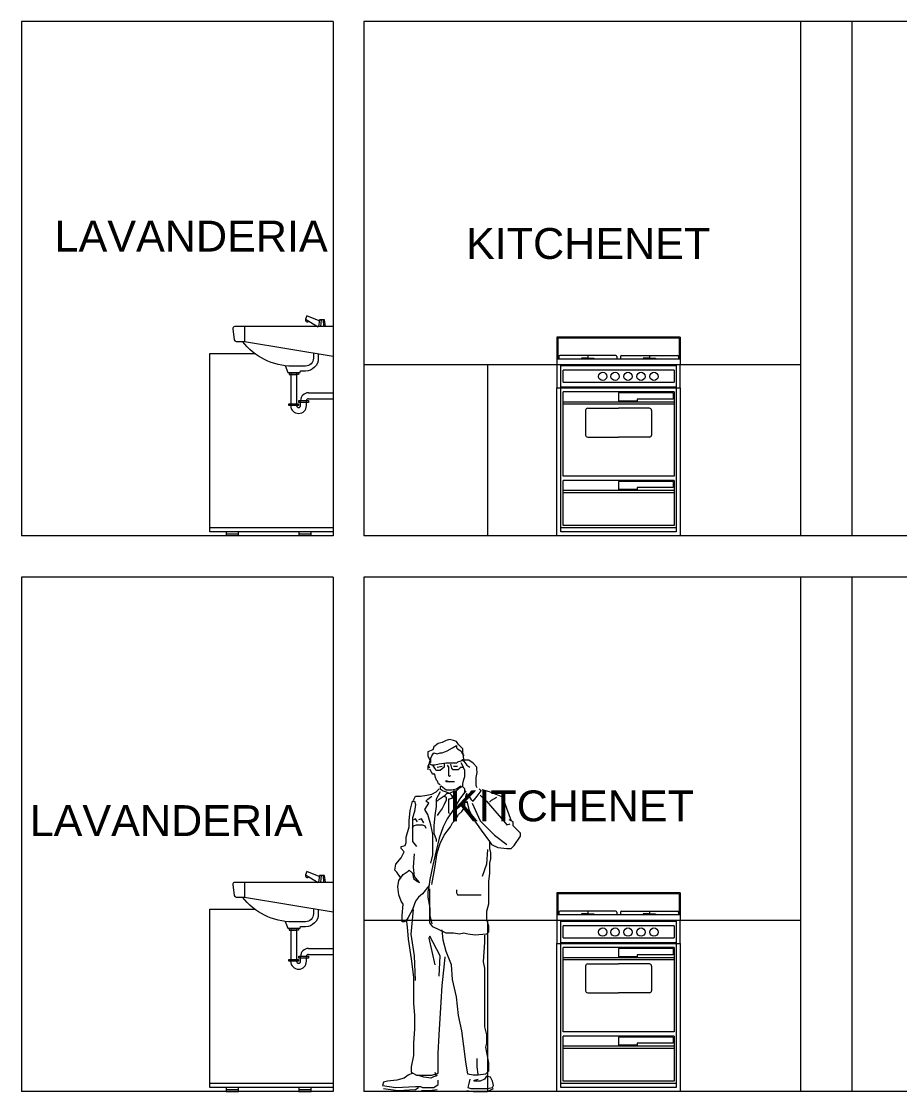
# Model space of a CAD drawing. Header units: metres. Extents: x -2 to 3328848, y -2 to 2725060.
# Drawn here: x 1663759 to 1663801.6, y 1363621.1 to 1363673.1 of the extents above; entities that cross this region are included whole.
import ezdxf

# ---------------------------------------------------------------- set-up
doc = ezdxf.new("R2010")
doc.units = ezdxf.units.M
doc.linetypes.add('0', pattern=[0])
doc.layers.get('0').update_dxf_attribs({"color": 253, "lineweight": 0})
for name, color, linetype, lineweight in [('CORTE123', 253, 'Continuous', 0), ('EFEC', 253, 'Continuous', 0), ('muebles', 253, 'Continuous', 0), ('NOITHAT', 253, 'Continuous', 0)]:
    doc.layers.add(name, color=color, linetype=linetype, lineweight=lineweight)
doc.styles.get("Standard").update_dxf_attribs({"font": 'arial.ttf'})

# ---------------------------------------------------------------- blocks, each defined once
blk = doc.blocks.new('LAVABO1S')
at = {"layer": 'muebles', "linetype": 'Continuous'}
for p, q in [((-0.613, 8.355), (-0.642, 8.007)), ((-0.513, 8.355), (-0.484, 8.01)), ((-4.5, 8.003), (-4.5, 7.253)), ((-2.15, 5.676), (-2.15, 4.003)), ((-1.85, 5.676), (-1.85, 4.003)), ((-1.25, 4.653), (0, 4.653)), ((-1.25, 4.353), (0, 4.353)), ((-1.65, 4.003), (-1.65, 4.253)), ((-1.35, 4.003), (-1.35, 4.253))]:
    blk.add_line(p, q, dxfattribs=at)
for points in [[(-0.711, 8.299), (-1.34, 8.551), (-1.398, 8.391), (-0.755, 8.001)], [(-0.381, 8.012), (-0.438, 8.355), (-0.688, 8.355), (-0.746, 8.005)], [(-2.423, 6.027), (-2.304, 5.676), (-1.679, 5.676), (-1.66, 5.759)], [(-2.234, 5.675), (-2.234, 5.586), (-1.888, 5.586)], [(-1.753, 5.675), (-1.753, 5.586), (-2.099, 5.586)]]:
    blk.add_lwpolyline(points, dxfattribs=at)
for points in [[(0, 8.003), (-4.986, 8.003, 0.453592), (-5.085, 7.889), (-5.012, 7.339, 0.375902), (-4.912, 7.253), (-4.5, 7.253), (0, 6.503)], [(-1, 6.669), (-1, 6.403, -0.414214), (-1.4, 6.003), (-2.052, 6.003, -0.231669), (-4.6, 7.253, 1.552799)], [(-0.75, 6.628), (-0.75, 6.403, -0.414214), (-1.4, 5.753), (-1.661, 5.753, -0.02028)]]:
    blk.add_lwpolyline(points, format="xyb", dxfattribs=at)
for points in [[(-2.25, 4.003), (-2.25, 4.099), (-1.756, 4.099), (-1.756, 4.003)], [(-1.745, 4.158), (-1.745, 4.254), (-1.252, 4.254), (-1.252, 4.158)]]:
    blk.add_lwpolyline(points, close=True, dxfattribs=at)
for centre, radius, start, end in [((-1.305, 8.35), 0.101, 156.5196, 319.2681), ((-1.25, 4.253), 0.4, 90, 180), ((-1.25, 4.253), 0.1, 90, 180), ((-1.75, 4.003), 0.4, 180, 0), ((-1.75, 4.003), 0.1, 180, 0)]:
    blk.add_arc(centre, radius, start, end, dxfattribs=at)
blk = doc.blocks.new('fwerfw')
at = {"linetype": 'ByBlock'}
for p, q in [((346.5807, 374.4739), (345.9807, 374.4739)), ((345.9807, 374.4739), (345.9807, 374.3669)), ((346.5757, 374.4689), (345.9857, 374.4689)), ((345.9857, 374.4689), (345.9857, 374.3669)), ((346.5757, 374.4689), (346.5757, 374.3669)), ((346.5807, 374.4739), (346.5807, 374.3669)), ((345.9807, 374.3669), (345.9807, 374.3399)), ((346.5807, 374.3669), (345.9807, 374.3669)), ((345.9897, 374.3799), (345.9897, 374.3669)), ((346.2667, 374.3849), (345.9947, 374.3849)), ((346.1007, 374.3719), (346.1007, 374.3669)), ((346.1307, 374.3719), (346.1007, 374.3719)), ((346.1307, 374.3849), (346.1307, 374.3669)), ((346.1307, 374.3719), (346.1607, 374.3719)), ((346.1607, 374.3719), (346.1607, 374.3669)), ((346.2717, 374.3799), (346.2717, 374.3669)), ((346.2897, 374.3799), (346.2897, 374.3669)), ((346.2947, 374.3849), (346.5667, 374.3849)), ((346.4307, 374.3719), (346.4007, 374.3719)), ((346.4007, 374.3719), (346.4007, 374.3669)), ((346.4307, 374.3849), (346.4307, 374.3669)), ((346.4307, 374.3719), (346.4607, 374.3719)), ((346.4607, 374.3719), (346.4607, 374.3669)), ((346.5717, 374.3799), (346.5717, 374.3669)), ((346.5807, 374.3669), (346.5807, 374.3399)), ((345.9807, 374.3399), (345.9807, 374.2279)), ((346.5807, 374.3399), (345.9807, 374.3399)), ((346.0007, 373.5279), (346.0007, 374.3399)), ((346.5607, 374.3349), (346.0007, 374.3349)), ((346.0107, 374.2549), (346.0107, 374.3129)), ((346.5507, 374.3129), (346.0107, 374.3129)), ((346.5507, 374.3129), (346.5507, 374.2549)), ((346.5607, 374.3399), (346.5607, 373.5279)), ((346.5807, 374.2279), (346.5807, 374.3399)), ((346.0107, 374.2549), (346.5507, 374.2549)), ((345.9807, 374.2279), (346.5807, 374.2279)), ((345.9807, 373.5079), (345.9807, 374.2279)), ((346.0007, 374.2329), (346.5607, 374.2329)), ((346.5507, 374.2079), (346.0107, 374.2079)), ((346.0107, 373.7979), (346.0107, 374.2079)), ((346.5457, 374.2029), (346.2807, 374.2029)), ((346.2807, 374.2029), (346.2807, 374.1629)), ((346.5457, 374.2029), (346.5457, 374.1729)), ((346.5507, 374.2079), (346.5507, 373.7979)), ((346.5807, 374.2279), (346.5807, 373.5079)), ((346.5507, 374.1579), (346.0107, 374.1579)), ((346.5507, 374.1479), (346.0107, 374.1479)), ((346.3707, 374.1629), (346.2807, 374.1629)), ((346.5457, 374.1729), (346.3707, 374.1729)), ((346.3707, 374.1729), (346.3707, 374.1629)), ((346.1207, 374.1179), (346.1207, 373.9979)), ((346.1307, 374.1279), (346.2807, 374.1279)), ((346.4307, 374.1279), (346.2807, 374.1279)), ((346.4407, 374.1179), (346.4407, 373.9979)), ((346.1307, 373.9879), (346.2807, 373.9879)), ((346.4307, 373.9879), (346.2807, 373.9879)), ((346.5507, 373.7979), (346.0107, 373.7979)), ((346.5507, 373.7779), (346.0107, 373.7779)), ((346.0107, 373.5579), (346.0107, 373.7779)), ((346.5507, 373.7779), (346.5507, 373.5579)), ((346.5507, 373.7279), (346.0107, 373.7279)), ((346.2807, 373.7729), (346.2807, 373.7329)), ((346.5457, 373.7729), (346.2807, 373.7729)), ((346.2807, 373.7729), (346.2807, 373.7329)), ((346.3707, 373.7329), (346.2807, 373.7329)), ((346.3707, 373.7429), (346.3707, 373.7329)), ((346.5457, 373.7429), (346.3707, 373.7429)), ((346.5457, 373.7729), (346.5457, 373.7429)), ((346.5507, 373.7179), (346.0107, 373.7179)), ((346.5607, 373.5479), (346.0007, 373.5479)), ((346.5607, 373.5279), (346.0007, 373.5279)), ((346.5507, 373.5579), (346.0107, 373.5579)), ((346.5807, 373.5079), (345.9807, 373.5079))]:
    blk.add_line(p, q, dxfattribs=at)
for centre in [(346.2037, 374.2829), (346.2637, 374.2829), (346.3267, 374.2829), (346.3897, 374.2829), (346.4527, 374.2829)]:
    blk.add_circle(centre, 0.02, dxfattribs=at)
for centre, radius, start, end in [((345.9947, 374.3799), 0.005, 90, 180), ((346.2667, 374.3799), 0.005, 0, 90), ((346.2947, 374.3799), 0.005, 90, 180), ((346.5667, 374.3799), 0.005, 0, 90), ((346.1307, 374.1179), 0.01, 90, 180), ((346.4307, 374.1179), 0.01, 0, 90), ((346.1307, 373.9979), 0.01, 180, 270), ((346.4307, 373.9979), 0.01, 270, 0)]:
    blk.add_arc(centre, radius, start, end, dxfattribs=at)
blk = doc.blocks.new('A$C5B027DEA')
at = {"color": 0}
for p, q in [((0.2598, 1.742, -2.7285), (0.2546, 1.7264, -2.7285)), ((0.2806, 1.7576, -2.7285), (0.2598, 1.742, -2.7285)), ((0.3014, 1.7628, -2.7285), (0.2806, 1.7576, -2.7285)), ((0.3222, 1.7732, -2.7285), (0.3014, 1.7628, -2.7285)), ((0.3378, 1.7784, -2.7285), (0.3222, 1.7732, -2.7285)), ((0.3274, 1.7212, -2.7285), (0.3534, 1.7368, -2.7285)), ((0.3586, 1.7732, -2.7285), (0.3378, 1.7784, -2.7285)), ((0.3534, 1.7368, -2.7285), (0.3741, 1.7472, -2.7285)), ((0.3741, 1.768, -2.7285), (0.3586, 1.7732, -2.7285)), ((0.3845, 1.7524, -2.7285), (0.3741, 1.768, -2.7285)), ((0.3741, 1.7472, -2.7285), (0.3741, 1.7368, -2.7285)), ((0.3741, 1.7368, -2.7285), (0.3793, 1.7316, -2.7285)), ((0.3793, 1.7316, -2.7285), (0.3949, 1.7212, -2.7285)), ((0.4053, 1.7316, -2.7285), (0.3845, 1.7524, -2.7285)), ((0.4053, 1.716, -2.7285), (0.4053, 1.7316, -2.7285)), ((0.2546, 1.7264, -2.7285), (0.2286, 1.716, -2.7285)), ((0.2286, 1.716, -2.7285), (0.2286, 1.6952, -2.7285)), ((0.2286, 1.6952, -2.7285), (0.239, 1.6744, -2.7285)), ((0.2442, 1.6848, -2.7285), (0.2494, 1.6952, -2.7285)), ((0.2442, 1.664, -2.7285), (0.2442, 1.6848, -2.7285)), ((0.2494, 1.6952, -2.7285), (0.2598, 1.7108, -2.7285)), ((0.2598, 1.7108, -2.7285), (0.2754, 1.7056, -2.7285)), ((0.2754, 1.7056, -2.7285), (0.291, 1.7108, -2.7285)), ((0.291, 1.7108, -2.7285), (0.3014, 1.7108, -2.7285)), ((0.3014, 1.7108, -2.7285), (0.3274, 1.7212, -2.7285)), ((0.3949, 1.7212, -2.7285), (0.4001, 1.7108, -2.7285)), ((0.4001, 1.7108, -2.7285), (0.4105, 1.6952, -2.7285)), ((0.4105, 1.6796, -2.7285), (0.4001, 1.6744, -2.7285)), ((0.4105, 1.6796, -2.7285), (0.4053, 1.716, -2.7285)), ((0.2338, 1.6536, -2.7285), (0.2286, 1.6432, -2.7285)), ((0.2286, 1.6276, -2.7285), (0.2338, 1.6432, -2.7285)), ((0.2286, 1.6432, -2.7285), (0.2286, 1.6276, -2.7285)), ((0.239, 1.6744, -2.7285), (0.2338, 1.6536, -2.7285)), ((0.2338, 1.6536, -2.7285), (0.2442, 1.664, -2.7285)), ((0.2338, 1.6536, -2.7285), (0.239, 1.6588, -2.7285)), ((0.2338, 1.6432, -2.7285), (0.2338, 1.6536, -2.7285)), ((0.2338, 1.6432, -2.7285), (0.2338, 1.6536, -2.7285)), ((0.239, 1.6328, -2.7285), (0.2338, 1.6432, -2.7285)), ((0.2546, 1.6016, -2.7285), (0.2382, 1.6286, -2.7285)), ((0.239, 1.6588, -2.7285), (0.2442, 1.664, -2.7285)), ((0.2494, 1.6484, -2.7285), (0.239, 1.6536, -2.7285)), ((0.265, 1.6484, -2.7285), (0.2494, 1.6484, -2.7285)), ((0.265, 1.6328, -2.7285), (0.2546, 1.6484, -2.7285)), ((0.2858, 1.6536, -2.7285), (0.265, 1.6484, -2.7285)), ((0.2702, 1.6224, -2.7285), (0.265, 1.6328, -2.7285)), ((0.291, 1.6224, -2.7285), (0.2702, 1.6224, -2.7285)), ((0.2754, 1.638, -2.7285), (0.3014, 1.6432, -2.7285)), ((0.3222, 1.6588, -2.7285), (0.2858, 1.6536, -2.7285)), ((0.3118, 1.638, -2.7285), (0.291, 1.6224, -2.7285)), ((0.3118, 1.6588, -2.7285), (0.3118, 1.6484, -2.7285)), ((0.3118, 1.6484, -2.7285), (0.3118, 1.638, -2.7285)), ((0.3274, 1.6588, -2.7285), (0.3222, 1.6588, -2.7285)), ((0.3378, 1.6588, -2.7285), (0.3274, 1.6588, -2.7285)), ((0.3274, 1.6484, -2.7285), (0.3326, 1.638, -2.7285)), ((0.3326, 1.638, -2.7285), (0.3326, 1.6276, -2.7285)), ((0.3326, 1.6276, -2.7285), (0.3326, 1.6224, -2.7285)), ((0.3326, 1.6224, -2.7285), (0.3326, 1.5964, -2.7285)), ((0.343, 1.6588, -2.7285), (0.3378, 1.6588, -2.7285)), ((0.3741, 1.6588, -2.7285), (0.343, 1.6588, -2.7285)), ((0.343, 1.6536, -2.7285), (0.3482, 1.6328, -2.7285)), ((0.3482, 1.6328, -2.7285), (0.3534, 1.6276, -2.7285)), ((0.3534, 1.6276, -2.7285), (0.3689, 1.6276, -2.7285)), ((0.3586, 1.6432, -2.7285), (0.3793, 1.6432, -2.7285)), ((0.3689, 1.6276, -2.7285), (0.3845, 1.6276, -2.7285)), ((0.3793, 1.664, -2.7285), (0.3741, 1.6588, -2.7285)), ((0.3949, 1.6692, -2.7285), (0.3793, 1.664, -2.7285)), ((0.3845, 1.6276, -2.7285), (0.3949, 1.638, -2.7285)), ((0.4001, 1.6744, -2.7285), (0.3949, 1.6692, -2.7285)), ((0.3949, 1.638, -2.7285), (0.4053, 1.638, -2.7285)), ((0.404, 1.6484, -2.7285), (0.397, 1.6612, -2.7285)), ((0.4001, 1.6744, -2.7285), (0.4105, 1.6692, -2.7285)), ((0.4105, 1.6744, -2.7285), (0.4001, 1.6744, -2.7285)), ((0.4157, 1.6224, -2.7285), (0.404, 1.6484, -2.7285)), ((0.4365, 1.6744, -2.7285), (0.4105, 1.6744, -2.7285)), ((0.4105, 1.6692, -2.7285), (0.4261, 1.6484, -2.7285)), ((0.4157, 1.6172, -2.7285), (0.4157, 1.6224, -2.7285)), ((0.4261, 1.6484, -2.7285), (0.4417, 1.638, -2.7285)), ((0.4573, 1.6588, -2.7285), (0.4365, 1.6744, -2.7285)), ((0.4763, 1.6388, -2.7285), (0.4573, 1.6588, -2.7285)), ((0.4763, 1.6284, -2.7285), (0.4763, 1.6388, -2.7285)), ((0.4781, 1.612, -2.7285), (0.4763, 1.6284, -2.7285)), ((0.2598, 1.6068, -2.7285), (0.2546, 1.6016, -2.7285)), ((0.265, 1.6016, -2.7285), (0.2598, 1.6068, -2.7285)), ((0.2684, 1.5871, -2.7285), (0.265, 1.6016, -2.7285)), ((0.273, 1.5723, -2.7285), (0.2684, 1.5871, -2.7285)), ((0.2782, 1.5671, -2.7285), (0.273, 1.5723, -2.7285)), ((0.3222, 1.5704, -2.7285), (0.3378, 1.5652, -2.7285)), ((0.3222, 1.5652, -2.7285), (0.3222, 1.5704, -2.7285)), ((0.3326, 1.5964, -2.7285), (0.3378, 1.5912, -2.7285)), ((0.3378, 1.5912, -2.7285), (0.343, 1.5964, -2.7285)), ((0.4053, 1.5548, -2.7285), (0.4105, 1.5756, -2.7285)), ((0.4105, 1.5756, -2.7285), (0.4157, 1.5912, -2.7285)), ((0.4157, 1.6016, -2.7285), (0.4157, 1.6172, -2.7285)), ((0.4157, 1.5912, -2.7285), (0.4157, 1.6016, -2.7285)), ((0.4729, 1.586, -2.7285), (0.4781, 1.612, -2.7285)), ((0.4729, 1.5652, -2.7285), (0.4729, 1.586, -2.7285)), ((0.2702, 1.5132, -2.7285), (0.2858, 1.5288, -2.7285)), ((0.2828, 1.5543, -2.7285), (0.2782, 1.5671, -2.7285)), ((0.291, 1.5496, -2.7285), (0.2828, 1.5543, -2.7285)), ((0.2962, 1.5444, -2.7285), (0.291, 1.5392, -2.7285)), ((0.291, 1.5392, -2.7285), (0.291, 1.5288, -2.7285)), ((0.291, 1.5288, -2.7285), (0.3066, 1.5184, -2.7285)), ((0.2962, 1.5444, -2.7285), (0.3222, 1.5236, -2.7285)), ((0.3066, 1.5184, -2.7285), (0.3222, 1.5132, -2.7285)), ((0.3274, 1.5652, -2.7285), (0.3222, 1.5652, -2.7285)), ((0.3222, 1.5236, -2.7285), (0.3482, 1.5236, -2.7285)), ((0.343, 1.5652, -2.7285), (0.3274, 1.5652, -2.7285)), ((0.3534, 1.5652, -2.7285), (0.343, 1.5652, -2.7285)), ((0.3482, 1.5236, -2.7285), (0.3741, 1.5288, -2.7285)), ((0.3637, 1.5652, -2.7285), (0.3534, 1.5652, -2.7285)), ((0.3534, 1.5132, -2.7285), (0.3689, 1.5184, -2.7285)), ((0.3689, 1.5184, -2.7285), (0.3741, 1.5184, -2.7285)), ((0.3741, 1.5288, -2.7285), (0.3949, 1.5444, -2.7285)), ((0.3741, 1.5184, -2.7285), (0.3897, 1.534, -2.7285)), ((0.3897, 1.534, -2.7285), (0.4053, 1.5444, -2.7285)), ((0.4209, 1.5184, -2.7285), (0.3897, 1.4768, -2.7285)), ((0.4053, 1.5392, -2.7285), (0.4053, 1.5548, -2.7285)), ((0.4157, 1.5288, -2.7285), (0.4053, 1.5392, -2.7285)), ((0.4157, 1.508, -2.7285), (0.4157, 1.5288, -2.7285)), ((0.4729, 1.5444, -2.7285), (0.4729, 1.5652, -2.7285)), ((0.4781, 1.534, -2.7285), (0.4729, 1.5444, -2.7285)), ((0.4781, 1.4924, -2.7285), (0.4989, 1.5184, -2.7285)), ((0.4989, 1.5184, -2.7285), (0.4885, 1.5288, -2.7285)), ((0.5404, 1.5132, -2.7285), (0.5041, 1.5236, -2.7285)), ((0.1403, 1.4196, -2.7285), (0.1507, 1.4664, -2.7285)), ((0.1507, 1.4664, -2.7285), (0.1611, 1.4664, -2.7285)), ((0.1559, 1.4716, -2.7285), (0.1663, 1.4924, -2.7285)), ((0.1611, 1.4664, -2.7285), (0.1663, 1.4508, -2.7285)), ((0.1663, 1.4924, -2.7285), (0.1923, 1.4924, -2.7285)), ((0.1923, 1.4924, -2.7285), (0.2234, 1.4976, -2.7285)), ((0.2182, 1.4664, -2.7285), (0.2286, 1.4768, -2.7285)), ((0.2338, 1.456, -2.7285), (0.2182, 1.4664, -2.7285)), ((0.2234, 1.4976, -2.7285), (0.2494, 1.5028, -2.7285)), ((0.2286, 1.4768, -2.7285), (0.2494, 1.4924, -2.7285)), ((0.2494, 1.5028, -2.7285), (0.2702, 1.5132, -2.7285)), ((0.291, 1.5132, -2.7285), (0.2702, 1.4768, -2.7285)), ((0.2702, 1.4768, -2.7285), (0.2702, 1.4404, -2.7285)), ((0.2754, 1.4664, -2.7285), (0.2858, 1.4768, -2.7285)), ((0.2858, 1.4768, -2.7285), (0.3014, 1.4872, -2.7285)), ((0.3014, 1.4872, -2.7285), (0.317, 1.4976, -2.7285)), ((0.3118, 1.4924, -2.7285), (0.3222, 1.4872, -2.7285)), ((0.3222, 1.4716, -2.7285), (0.3118, 1.4508, -2.7285)), ((0.317, 1.4976, -2.7285), (0.3274, 1.508, -2.7285)), ((0.3222, 1.5132, -2.7285), (0.3378, 1.508, -2.7285)), ((0.3222, 1.4872, -2.7285), (0.3222, 1.4716, -2.7285)), ((0.3274, 1.508, -2.7285), (0.3378, 1.508, -2.7285)), ((0.3326, 1.4768, -2.7285), (0.3326, 1.4664, -2.7285)), ((0.3378, 1.4768, -2.7285), (0.3326, 1.4768, -2.7285)), ((0.3326, 1.4664, -2.7285), (0.3326, 1.4352, -2.7285)), ((0.3378, 1.508, -2.7285), (0.3534, 1.5132, -2.7285)), ((0.3378, 1.508, -2.7285), (0.343, 1.5028, -2.7285)), ((0.3534, 1.482, -2.7285), (0.3378, 1.4768, -2.7285)), ((0.343, 1.5028, -2.7285), (0.3534, 1.4924, -2.7285)), ((0.3482, 1.4976, -2.7285), (0.3534, 1.482, -2.7285)), ((0.3534, 1.4924, -2.7285), (0.3689, 1.4768, -2.7285)), ((0.3897, 1.4768, -2.7285), (0.3586, 1.4248, -2.7285)), ((0.3689, 1.4768, -2.7285), (0.3741, 1.4716, -2.7285)), ((0.4209, 1.4976, -2.7285), (0.4157, 1.4716, -2.7285)), ((0.4157, 1.4716, -2.7285), (0.4261, 1.4872, -2.7285)), ((0.4157, 1.4612, -2.7285), (0.4261, 1.4612, -2.7285)), ((0.4157, 1.4508, -2.7285), (0.4157, 1.4612, -2.7285)), ((0.4261, 1.508, -2.7285), (0.4209, 1.4976, -2.7285)), ((0.4261, 1.4872, -2.7285), (0.4313, 1.5028, -2.7285)), ((0.4261, 1.4664, -2.7285), (0.4365, 1.4248, -2.7285)), ((0.4313, 1.5028, -2.7285), (0.4365, 1.4924, -2.7285)), ((0.4365, 1.4924, -2.7285), (0.4469, 1.4768, -2.7285)), ((0.4469, 1.4768, -2.7285), (0.4573, 1.4664, -2.7285)), ((0.4573, 1.4664, -2.7285), (0.4781, 1.4924, -2.7285)), ((0.4937, 1.4976, -2.7285), (0.5248, 1.4664, -2.7285)), ((0.5248, 1.4664, -2.7285), (0.5664, 1.4196, -2.7285)), ((0.582, 1.4976, -2.7285), (0.5404, 1.5132, -2.7285)), ((0.5404, 1.4612, -2.7285), (0.5508, 1.4716, -2.7285)), ((0.5508, 1.4716, -2.7285), (0.5768, 1.4872, -2.7285)), ((0.608, 1.4872, -2.7285), (0.582, 1.4976, -2.7285)), ((0.6288, 1.43, -2.7285), (0.608, 1.4872, -2.7285)), ((0.1351, 1.3676, -2.7285), (0.1403, 1.4196, -2.7285)), ((0.1611, 1.4144, -2.7285), (0.1507, 1.3832, -2.7285)), ((0.1663, 1.4508, -2.7285), (0.1611, 1.4144, -2.7285)), ((0.2131, 1.4248, -2.7285), (0.2338, 1.456, -2.7285)), ((0.2286, 1.3988, -2.7285), (0.2131, 1.4248, -2.7285)), ((0.2702, 1.4404, -2.7285), (0.265, 1.3936, -2.7285)), ((0.2858, 1.4092, -2.7285), (0.2754, 1.3936, -2.7285)), ((0.3014, 1.43, -2.7285), (0.2858, 1.4092, -2.7285)), ((0.3118, 1.4508, -2.7285), (0.3014, 1.43, -2.7285)), ((0.3586, 1.4248, -2.7285), (0.3274, 1.378, -2.7285)), ((0.3326, 1.4352, -2.7285), (0.3326, 1.4092, -2.7285)), ((0.3326, 1.4092, -2.7285), (0.3378, 1.404, -2.7285)), ((0.3845, 1.3988, -2.7285), (0.4001, 1.4144, -2.7285)), ((0.4001, 1.4144, -2.7285), (0.4105, 1.43, -2.7285)), ((0.4105, 1.43, -2.7285), (0.4157, 1.4352, -2.7285)), ((0.4157, 1.4352, -2.7285), (0.4157, 1.4508, -2.7285)), ((0.4365, 1.4248, -2.7285), (0.4573, 1.378, -2.7285)), ((0.4521, 1.456, -2.7285), (0.4937, 1.3676, -2.7285)), ((0.5664, 1.4196, -2.7285), (0.6028, 1.378, -2.7285)), ((0.6519, 1.3664, -2.7285), (0.6288, 1.43, -2.7285)), ((0.1351, 1.3364, -2.7285), (0.1351, 1.3676, -2.7285)), ((0.1507, 1.3832, -2.7285), (0.1507, 1.2636, -2.7285)), ((0.1663, 1.378, -2.7285), (0.1559, 1.3728, -2.7285)), ((0.1767, 1.3624, -2.7285), (0.1663, 1.378, -2.7285)), ((0.1975, 1.378, -2.7285), (0.1819, 1.3728, -2.7285)), ((0.2079, 1.3572, -2.7285), (0.1975, 1.378, -2.7285)), ((0.2442, 1.3468, -2.7285), (0.2286, 1.3988, -2.7285)), ((0.265, 1.3936, -2.7285), (0.2598, 1.3416, -2.7285)), ((0.3274, 1.378, -2.7285), (0.3066, 1.3364, -2.7285)), ((0.343, 1.3364, -2.7285), (0.3534, 1.3572, -2.7285)), ((0.3534, 1.3572, -2.7285), (0.3689, 1.3728, -2.7285)), ((0.3689, 1.3728, -2.7285), (0.3845, 1.3988, -2.7285)), ((0.4573, 1.378, -2.7285), (0.4989, 1.3208, -2.7285)), ((0.4937, 1.3676, -2.7285), (0.5664, 1.2948, -2.7285)), ((0.6028, 1.378, -2.7285), (0.6288, 1.3468, -2.7285)), ((0.6288, 1.3468, -2.7285), (0.6444, 1.352, -2.7285)), ((0.6599, 1.3624, -2.7285), (0.6392, 1.3728, -2.7285)), ((0.6599, 1.3416, -2.7285), (0.6599, 1.3624, -2.7285)), ((0.1195, 1.2844, -2.7285), (0.1351, 1.3364, -2.7285)), ((0.1507, 1.3312, -2.7285), (0.1559, 1.3416, -2.7285)), ((0.1559, 1.3416, -2.7285), (0.1715, 1.3468, -2.7285)), ((0.1715, 1.3468, -2.7285), (0.1871, 1.3468, -2.7285)), ((0.1871, 1.3468, -2.7285), (0.2027, 1.3468, -2.7285)), ((0.2027, 1.3468, -2.7285), (0.2131, 1.3416, -2.7285)), ((0.2131, 1.3416, -2.7285), (0.2182, 1.3312, -2.7285)), ((0.2546, 1.3, -2.7285), (0.2442, 1.3468, -2.7285)), ((0.2546, 1.2428, -2.7285), (0.2546, 1.3, -2.7285)), ((0.2598, 1.3416, -2.7285), (0.2598, 1.3052, -2.7285)), ((0.2598, 1.3052, -2.7285), (0.2702, 1.274, -2.7285)), ((0.3066, 1.3364, -2.7285), (0.2858, 1.2792, -2.7285)), ((0.3118, 1.2948, -2.7285), (0.3274, 1.3156, -2.7285)), ((0.3274, 1.3156, -2.7285), (0.343, 1.3364, -2.7285)), ((0.4989, 1.3208, -2.7285), (0.5404, 1.2636, -2.7285)), ((0.6963, 1.3052, -2.7285), (0.6599, 1.3416, -2.7285)), ((0.6963, 1.2896, -2.7285), (0.6963, 1.3052, -2.7285)), ((0.1143, 1.2428, -2.7285), (0.1195, 1.2584, -2.7285)), ((0.1195, 1.2584, -2.7285), (0.1195, 1.2844, -2.7285)), ((0.1507, 1.2636, -2.7285), (0.1715, 1.2376, -2.7285)), ((0.2858, 1.2792, -2.7285), (0.2702, 1.2168, -2.7285)), ((0.2702, 1.274, -2.7285), (0.2702, 1.2636, -2.7285)), ((0.2754, 1.2064, -2.7285), (0.291, 1.2532, -2.7285)), ((0.291, 1.2532, -2.7285), (0.3118, 1.2948, -2.7285)), ((0.5404, 1.2636, -2.7285), (0.5404, 1.2272, -2.7285)), ((0.5404, 1.2636, -2.7285), (0.5508, 1.248, -2.7285)), ((0.5508, 1.248, -2.7285), (0.582, 1.2324, -2.7285)), ((0.5664, 1.2948, -2.7285), (0.6288, 1.248, -2.7285)), ((0.6651, 1.2428, -2.7285), (0.6963, 1.2896, -2.7285)), ((0.0935, 1.2376, -2.7285), (0.1143, 1.2428, -2.7285)), ((0.0935, 1.2272, -2.7285), (0.0935, 1.2376, -2.7285)), ((0.1091, 1.2116, -2.7285), (0.0935, 1.2272, -2.7285)), ((0.0935, 1.1804, -2.7285), (0.1091, 1.2116, -2.7285)), ((0.1559, 1.1336, -2.7285), (0.1611, 1.2012, -2.7285)), ((0.2442, 1.1544, -2.7285), (0.2546, 1.196, -2.7285)), ((0.2546, 1.196, -2.7285), (0.2546, 1.2428, -2.7285)), ((0.2702, 1.2168, -2.7285), (0.2546, 1.144, -2.7285)), ((0.265, 1.1284, -2.7285), (0.2754, 1.2064, -2.7285)), ((0.53, 1.222, -2.7285), (0.5248, 1.1492, -2.7285)), ((0.5404, 1.2272, -2.7285), (0.5456, 1.2064, -2.7285)), ((0.5456, 1.2064, -2.7285), (0.5456, 1.1752, -2.7285)), ((0.582, 1.2324, -2.7285), (0.6288, 1.2272, -2.7285)), ((0.6288, 1.2272, -2.7285), (0.6496, 1.2272, -2.7285)), ((0.6496, 1.2272, -2.7285), (0.6651, 1.2428, -2.7285)), ((0.0624, 1.118, -2.7285), (0.0676, 1.1492, -2.7285)), ((0.0676, 1.1492, -2.7285), (0.0935, 1.1804, -2.7285)), ((0.2546, 1.144, -2.7285), (0.239, 1.0712, -2.7285)), ((0.5248, 1.1492, -2.7285), (0.5041, 1.0868, -2.7285)), ((0.5456, 1.1752, -2.7285), (0.5404, 1.1544, -2.7285)), ((0.5404, 1.1544, -2.7285), (0.5404, 1.1336, -2.7285)), ((0.0727, 1.1076, -2.7285), (0.0624, 1.118, -2.7285)), ((0.0935, 1.0764, -2.7285), (0.0727, 1.1076, -2.7285)), ((0.0831, 1.066, -2.7285), (0.1039, 1.0972, -2.7285)), ((0.1039, 1.0972, -2.7285), (0.1299, 1.1128, -2.7285)), ((0.1299, 1.1128, -2.7285), (0.1351, 1.118, -2.7285)), ((0.1351, 1.118, -2.7285), (0.1507, 1.1024, -2.7285)), ((0.1507, 1.1024, -2.7285), (0.1559, 1.0764, -2.7285)), ((0.1611, 1.0868, -2.7285), (0.1559, 1.1336, -2.7285)), ((0.1871, 1.0556, -2.7285), (0.1611, 1.0868, -2.7285)), ((0.2494, 1.0452, -2.7285), (0.265, 1.1284, -2.7285)), ((0.5404, 1.1024, -2.7285), (0.5352, 1.0608, -2.7285)), ((0.5404, 1.1336, -2.7285), (0.5404, 1.1024, -2.7285)), ((0.0779, 1.0348, -2.7285), (0.0831, 1.066, -2.7285)), ((0.0831, 0.9932, -2.7285), (0.0779, 1.0348, -2.7285)), ((0.1559, 1.0764, -2.7285), (0.1767, 1.0608, -2.7285)), ((0.1767, 1.0608, -2.7285), (0.1871, 1.0556, -2.7285)), ((0.2338, 1.04, -2.7285), (0.2027, 0.9984, -2.7285)), ((0.2338, 1.0348, -2.7285), (0.2286, 1.0088, -2.7285)), ((0.239, 1.0712, -2.7285), (0.2338, 1.0348, -2.7285)), ((0.5352, 1.0608, -2.7285), (0.5352, 1.0244, -2.7285)), ((0.0935, 0.962, -2.7285), (0.0831, 0.9932, -2.7285)), ((0.1819, 0.9828, -2.7285), (0.1663, 0.962, -2.7285)), ((0.2027, 0.9984, -2.7285), (0.1819, 0.9828, -2.7285)), ((0.2286, 1.0088, -2.7285), (0.2286, 0.9828, -2.7285)), ((0.2286, 0.9828, -2.7285), (0.239, 0.9256, -2.7285)), ((0.239, 1.0036, -2.7285), (0.239, 1.0244, -2.7285)), ((0.239, 0.9672, -2.7285), (0.239, 1.0036, -2.7285)), ((0.3741, 1.0192, -2.7285), (0.3741, 1.0036, -2.7285)), ((0.3741, 1.0036, -2.7285), (0.3793, 0.9932, -2.7285)), ((0.3793, 0.9932, -2.7285), (0.3949, 0.9932, -2.7285)), ((0.3949, 0.9932, -2.7285), (0.4365, 0.9932, -2.7285)), ((0.4365, 0.9932, -2.7285), (0.4781, 0.9932, -2.7285)), ((0.4781, 0.9932, -2.7285), (0.4989, 0.9932, -2.7285)), ((0.5352, 1.0244, -2.7285), (0.5352, 0.988, -2.7285)), ((0.5352, 0.988, -2.7285), (0.5352, 0.9464, -2.7285)), ((0.1039, 0.9464, -2.7285), (0.0935, 0.962, -2.7285)), ((0.0987, 0.8892, -2.7285), (0.1039, 0.9464, -2.7285)), ((0.1507, 0.9204, -2.7285), (0.1299, 0.8788, -2.7285)), ((0.1455, 0.7956, -2.7285), (0.1559, 0.9204, -2.7285)), ((0.1663, 0.962, -2.7285), (0.1507, 0.9204, -2.7285)), ((0.239, 0.9308, -2.7285), (0.239, 0.9672, -2.7285)), ((0.239, 0.8996, -2.7285), (0.239, 0.9308, -2.7285)), ((0.239, 0.9256, -2.7285), (0.239, 0.8892, -2.7285)), ((0.5352, 0.9464, -2.7285), (0.5248, 0.91, -2.7285)), ((0.0987, 0.858, -2.7285), (0.0987, 0.8892, -2.7285)), ((0.1299, 0.8788, -2.7285), (0.1195, 0.8632, -2.7285)), ((0.1195, 0.8684, -2.7285), (0.1247, 0.832, -2.7285)), ((0.239, 0.8528, -2.7285), (0.239, 0.8996, -2.7285)), ((0.239, 0.8892, -2.7285), (0.2494, 0.8476, -2.7285)), ((0.5248, 0.91, -2.7285), (0.5248, 0.8684, -2.7285)), ((0.5248, 0.8684, -2.7285), (0.5352, 0.8372, -2.7285)), ((0.1091, 0.858, -2.7285), (0.0987, 0.858, -2.7285)), ((0.1195, 0.8632, -2.7285), (0.1091, 0.858, -2.7285)), ((0.1247, 0.832, -2.7285), (0.1299, 0.7696, -2.7285)), ((0.2546, 0.832, -2.7285), (0.239, 0.8528, -2.7285)), ((0.2858, 0.8164, -2.7285), (0.2546, 0.832, -2.7285)), ((0.3222, 0.8008, -2.7285), (0.2858, 0.8164, -2.7285)), ((0.3066, 0.7644, -2.7285), (0.3014, 0.8164, -2.7285)), ((0.5352, 0.8372, -2.7285), (0.5352, 0.806, -2.7285)), ((0.1299, 0.7696, -2.7285), (0.1455, 0.6708, -2.7285)), ((0.1611, 0.6864, -2.7285), (0.1455, 0.7956, -2.7285)), ((0.239, 0.7852, -2.7285), (0.2338, 0.7748, -2.7285)), ((0.2338, 0.7748, -2.7285), (0.265, 0.6396, -2.7285)), ((0.291, 0.6864, -2.7285), (0.239, 0.7852, -2.7285)), ((0.3222, 0.7072, -2.7285), (0.3066, 0.7644, -2.7285)), ((0.3586, 0.8008, -2.7285), (0.3222, 0.8008, -2.7285)), ((0.3897, 0.7956, -2.7285), (0.3586, 0.8008, -2.7285)), ((0.4105, 0.8008, -2.7285), (0.3897, 0.7956, -2.7285)), ((0.4313, 0.7956, -2.7285), (0.4105, 0.8008, -2.7285)), ((0.4677, 0.7904, -2.7285), (0.4313, 0.7956, -2.7285)), ((0.5248, 0.7956, -2.7285), (0.4677, 0.7904, -2.7285)), ((0.5144, 0.7904, -2.7285), (0.5144, 0.754, -2.7285)), ((0.5352, 0.806, -2.7285), (0.5248, 0.7956, -2.7285)), ((0.3482, 0.6396, -2.7285), (0.3222, 0.7072, -2.7285)), ((0.5144, 0.754, -2.7285), (0.5092, 0.6552, -2.7285)), ((0.1455, 0.6708, -2.7285), (0.1559, 0.5772, -2.7285)), ((0.1663, 0.5616, -2.7285), (0.1611, 0.6864, -2.7285)), ((0.2858, 0.5824, -2.7285), (0.291, 0.6864, -2.7285)), ((0.3118, 0.6292, -2.7285), (0.317, 0.6812, -2.7285)), ((0.5092, 0.6552, -2.7285), (0.5144, 0.624, -2.7285)), ((0.3014, 0.5356, -2.7285), (0.3118, 0.6292, -2.7285)), ((0.3534, 0.5668, -2.7285), (0.3482, 0.6396, -2.7285)), ((0.5144, 0.624, -2.7285), (0.5144, 0.598, -2.7285)), ((0.5144, 0.598, -2.7285), (0.5144, 0.5564, -2.7285)), ((0.1559, 0.5772, -2.7285), (0.1559, 0.4472, -2.7285)), ((0.3741, 0.4784, -2.7285), (0.3534, 0.5668, -2.7285)), ((0.5144, 0.5564, -2.7285), (0.5144, 0.5148, -2.7285)), ((0.2962, 0.4524, -2.7285), (0.3014, 0.5356, -2.7285)), ((0.5144, 0.5148, -2.7285), (0.5144, 0.468, -2.7285)), ((0.1559, 0.4472, -2.7285), (0.1611, 0.3848, -2.7285)), ((0.291, 0.3692, -2.7285), (0.2962, 0.4524, -2.7285)), ((0.3845, 0.3848, -2.7285), (0.3741, 0.4784, -2.7285)), ((0.5144, 0.468, -2.7285), (0.5144, 0.4316, -2.7285)), ((0.1611, 0.3848, -2.7285), (0.1611, 0.3172, -2.7285)), ((0.4001, 0.3068, -2.7285), (0.3845, 0.3848, -2.7285)), ((0.5144, 0.4316, -2.7285), (0.5144, 0.364, -2.7285)), ((0.2858, 0.286, -2.7285), (0.291, 0.3692, -2.7285)), ((0.5144, 0.364, -2.7285), (0.5144, 0.3276, -2.7285)), ((0.5144, 0.3276, -2.7285), (0.5248, 0.286, -2.7285)), ((0.1611, 0.3172, -2.7285), (0.1559, 0.2444, -2.7285)), ((0.2806, 0.1924, -2.7285), (0.2858, 0.286, -2.7285)), ((0.4105, 0.2288, -2.7285), (0.4001, 0.3068, -2.7285)), ((0.5248, 0.286, -2.7285), (0.5248, 0.2444, -2.7285)), ((0.1559, 0.2444, -2.7285), (0.1559, 0.182, -2.7285)), ((0.4209, 0.1508, -2.7285), (0.4105, 0.2288, -2.7285)), ((0.5248, 0.2444, -2.7285), (0.5196, 0.2236, -2.7285)), ((0.5196, 0.2236, -2.7285), (0.5248, 0.1976, -2.7285)), ((0.1559, 0.182, -2.7285), (0.1455, 0.1248, -2.7285)), ((0.2806, 0.1248, -2.7285), (0.2806, 0.1924, -2.7285)), ((0.4781, 0.1248, -2.7285), (0.4781, 0.1664, -2.7285)), ((0.5248, 0.1976, -2.7285), (0.5352, 0.1456, -2.7285)), ((0.1455, 0.1248, -2.7285), (0.1455, 0.0988, -2.7285)), ((0.2806, 0.0936, -2.7285), (0.2806, 0.1248, -2.7285)), ((0.4313, 0.0884, -2.7285), (0.4209, 0.1508, -2.7285)), ((0.4833, 0.0884, -2.7285), (0.4781, 0.1248, -2.7285)), ((0.5352, 0.1456, -2.7285), (0.5352, 0.104, -2.7285)), ((0.0727, 0.0572, -2.7285), (0.026, 0.052, -2.7285)), ((0.1091, 0.0676, -2.7285), (0.0727, 0.0572, -2.7285)), ((0.1299, 0.0832, -2.7285), (0.1091, 0.0676, -2.7285)), ((0.1507, 0.0936, -2.7285), (0.1299, 0.0832, -2.7285)), ((0.1455, 0.0988, -2.7285), (0.1715, 0.0832, -2.7285)), ((0.1715, 0.0832, -2.7285), (0.1975, 0.0832, -2.7285)), ((0.2079, 0.0728, -2.7285), (0.1767, 0.0832, -2.7285)), ((0.1975, 0.0832, -2.7285), (0.2494, 0.0832, -2.7285)), ((0.2442, 0.0676, -2.7285), (0.2079, 0.0728, -2.7285)), ((0.2754, 0.0832, -2.7285), (0.2442, 0.0676, -2.7285)), ((0.2494, 0.0832, -2.7285), (0.2806, 0.0936, -2.7285)), ((0.265, 0.0988, -2.7285), (0.2702, 0.078, -2.7285)), ((0.2702, 0.078, -2.7285), (0.2754, 0.0832, -2.7285)), ((0.2806, 0.0364, -2.7285), (0.2806, 0.0572, -2.7285)), ((0.4573, 0.0832, -2.7285), (0.4313, 0.0884, -2.7285)), ((0.4417, 0.0624, -2.7285), (0.4365, 0.0416, -2.7285)), ((0.4833, 0.0832, -2.7285), (0.4573, 0.0832, -2.7285)), ((0.4625, 0.0572, -2.7285), (0.4833, 0.0624, -2.7285)), ((0.4625, 0.052, -2.7285), (0.4625, 0.0572, -2.7285)), ((0.5196, 0.0884, -2.7285), (0.4833, 0.0832, -2.7285)), ((0.5144, 0.0624, -2.7285), (0.4937, 0.052, -2.7285)), ((0.5248, 0.078, -2.7285), (0.5144, 0.0624, -2.7285)), ((0.5352, 0.104, -2.7285), (0.5196, 0.0884, -2.7285)), ((0.5456, 0.0728, -2.7285), (0.5248, 0.078, -2.7285)), ((0.556, 0.052, -2.7285), (0.5456, 0.0728, -2.7285)), ((0.0052, 0.0468, -2.7285), (0, 0.0312, -2.7285)), ((0, 0.0312, -2.7285), (0.0676, 0.0208, -2.7285)), ((0.026, 0.052, -2.7285), (0.0052, 0.0468, -2.7285)), ((0.0052, 0.0156, -2.7285), (0.0779, 0.0052, -2.7285)), ((0.0676, 0.0208, -2.7285), (0.1663, 0.026, -2.7285)), ((0.0779, 0.0052, -2.7285), (0.1663, 0.0104, -2.7285)), ((0.1663, 0.026, -2.7285), (0.1923, 0.026, -2.7285)), ((0.1663, 0.0104, -2.7285), (0.1819, 0.0208, -2.7285)), ((0.1923, 0.026, -2.7285), (0.2027, 0.0208, -2.7285)), ((0.1975, 0.0052, -2.7285), (0.239, 0.0052, -2.7285)), ((0.2027, 0.0208, -2.7285), (0.2598, 0.0208, -2.7285)), ((0.239, 0.0052, -2.7285), (0.2754, 0.0104, -2.7285)), ((0.2598, 0.0208, -2.7285), (0.2806, 0.0364, -2.7285)), ((0.4261, 0.0052, -2.7285), (0.4573, 0, -2.7285)), ((0.4365, 0.0416, -2.7285), (0.4313, 0.0208, -2.7285)), ((0.4313, 0.0208, -2.7285), (0.4469, 0.0156, -2.7285)), ((0.4469, 0.0156, -2.7285), (0.4729, 0.0156, -2.7285)), ((0.4677, 0.052, -2.7285), (0.4625, 0.052, -2.7285)), ((0.4937, 0.052, -2.7285), (0.4677, 0.052, -2.7285)), ((0.4729, 0.0156, -2.7285), (0.5041, 0.0156, -2.7285)), ((0.5041, 0.0156, -2.7285), (0.53, 0.0156, -2.7285)), ((0.53, 0.0156, -2.7285), (0.556, 0.0208, -2.7285)), ((0.53, 0, -2.7285), (0.5612, 0.0156, -2.7285)), ((0.5612, 0.0312, -2.7285), (0.556, 0.052, -2.7285)), ((0.556, 0.0208, -2.7285), (0.5612, 0.0312, -2.7285)), ((0.4573, 0, -2.7285), (0.53, 0, -2.7285))]:
    blk.add_line(p, q, dxfattribs=at)
blk = doc.blocks.new('PE-07')
blk.add_blockref('A$C5B027DEA', (-0.5041, -0.0156, 2.7285))

msp = doc.modelspace()

# ---------------------------------------------------------------- linework, layer by layer
for p, q in [((1663758.958, 1363673.098), (1663758.958, 1363648.098)), ((1663774.108, 1363673.098), (1663774.108, 1363648.098)), ((1663775.608, 1363673.098), (1663775.608, 1363648.098)), ((1663796.821, 1363673.098), (1663796.821, 1363648.098)), ((1663799.321, 1363673.098), (1663799.321, 1363648.098)), ((1663758.958, 1363646.098), (1663758.958, 1363621.098)), ((1663774.108, 1363646.098), (1663774.108, 1363621.098)), ((1663775.608, 1363646.098), (1663775.608, 1363621.098)), ((1663796.821, 1363646.098), (1663796.821, 1363621.098)), ((1663799.321, 1363646.098), (1663799.321, 1363621.098))]:
    msp.add_line(p, q)
at = {"layer": 'CORTE123', "linetype": '0', "ltscale": 0.004}
for p, q in [((1663774.108, 1363673.098), (1663758.958, 1363673.098)), ((1663844.318, 1363673.098), (1663775.608, 1363673.098)), ((1663774.108, 1363648.098), (1663758.958, 1363648.098)), ((1663844.318, 1363648.098), (1663775.608, 1363648.098)), ((1663774.108, 1363646.098), (1663758.958, 1363646.098)), ((1663844.318, 1363646.098), (1663775.608, 1363646.098)), ((1663774.108, 1363621.098), (1663758.958, 1363621.098)), ((1663774.108, 1363621.098), (1663758.958, 1363621.098)), ((1663844.318, 1363621.098), (1663775.608, 1363621.098)), ((1663844.318, 1363621.098), (1663775.608, 1363621.098))]:
    msp.add_line(p, q, dxfattribs=at)
at = {"layer": 'muebles'}
for p, q in [((1663768.108, 1363648.298), (1663768.108, 1363656.954)), ((1663768.108, 1363656.954), (1663770.303, 1363656.954)), ((1663796.821, 1363656.418), (1663775.608, 1363656.418)), ((1663781.608, 1363656.418), (1663781.608, 1363648.098)), ((1663774.108, 1363648.498), (1663768.108, 1363648.498)), ((1663774.108, 1363648.298), (1663768.108, 1363648.298)), ((1663768.908, 1363648.298), (1663768.908, 1363648.098)), ((1663768.908, 1363648.198), (1663769.508, 1363648.198)), ((1663769.508, 1363648.098), (1663769.508, 1363648.298)), ((1663772.448, 1363648.298), (1663772.448, 1363648.098)), ((1663773.048, 1363648.298), (1663772.448, 1363648.298)), ((1663772.448, 1363648.198), (1663773.048, 1363648.198)), ((1663773.048, 1363648.098), (1663773.048, 1363648.298)), ((1663768.108, 1363621.298), (1663768.108, 1363629.954)), ((1663768.108, 1363629.954), (1663770.303, 1363629.954)), ((1663796.821, 1363629.418), (1663775.608, 1363629.418)), ((1663781.608, 1363629.418), (1663781.608, 1363621.098)), ((1663774.108, 1363621.498), (1663768.108, 1363621.498)), ((1663774.108, 1363621.298), (1663768.108, 1363621.298)), ((1663768.908, 1363621.298), (1663768.908, 1363621.098)), ((1663769.508, 1363621.298), (1663768.908, 1363621.298)), ((1663768.908, 1363621.198), (1663769.508, 1363621.198)), ((1663768.908, 1363621.098), (1663769.508, 1363621.098)), ((1663769.508, 1363621.098), (1663769.508, 1363621.298)), ((1663772.448, 1363621.298), (1663772.448, 1363621.098)), ((1663773.048, 1363621.298), (1663772.448, 1363621.298)), ((1663772.448, 1363621.198), (1663773.048, 1363621.198)), ((1663772.448, 1363621.098), (1663773.048, 1363621.098)), ((1663773.048, 1363621.098), (1663773.048, 1363621.298))]:
    msp.add_line(p, q, dxfattribs=at)

# ---------------------------------------------------------------- block references
at = {"layer": 'EFEC', "xscale": 9.620559221992266, "yscale": 9.620559221992266, "zscale": 9.620559221992266}
msp.add_blockref('PE-07', (1663781.358, 1363621.248), dxfattribs=at)
at = {"layer": 'muebles', "xscale": 10, "yscale": 10, "zscale": 10}
for p in [(1660325.174, 1359913.019), (1660325.174, 1359886.019)]:
    msp.add_blockref('fwerfw', p, dxfattribs=at)
at = {"layer": 'NOITHAT', "xscale": 0.9588117708830396, "yscale": 0.9588117708830396, "zscale": 0.9588117708830396}
for p in [(1663774.108, 1363650.592), (1663774.108, 1363623.592)]:
    msp.add_blockref('LAVABO1S', p, dxfattribs=at)

# ---------------------------------------------------------------- texts
at = {"linetype": 'Continuous', "char_height": 1.5, "attachment_point": 1}
for s, insert in [('LAVANDERIA', (1663760.571, 1363663.415)), ('KITCHENET', (1663780.565, 1363663.057)), ('KITCHENET', (1663779.768, 1363635.731)), ('LAVANDERIA', (1663759.359, 1363635.016))]:
    msp.add_mtext_dynamic_manual_height_columns(s, width=45.32036, gutter_width=125, heights=[0], dxfattribs=dict(at, insert=insert))

doc.saveas('drawing.dxf')
